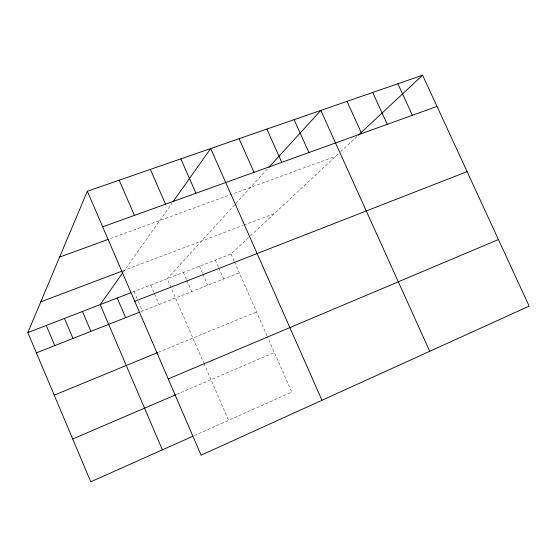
<?xml version="1.0" encoding="UTF-8"?>
<svg xmlns="http://www.w3.org/2000/svg" width="557" height="557" viewBox="0 0 557 557"><rect width="100%" height="100%" fill="white"/><g stroke="black" fill="none" stroke-linecap="round" stroke-linejoin="round"><path stroke-width="0.42" stroke-dasharray="2.79 2.09" d="M123.09 272.276L172.106 203.04M234.671 204.767L167.121 278.737L203.583 362.704M235.771 203.563L267.743 168.548M132.448 292.14L231.03 254.02L249.954 236.363M250.566 235.785L340.035 152.27M340.647 151.699L357.128 136.319M194.289 435.602L291.784 392.086L267.346 336.546M176.541 394.433L274.357 352.484M158.376 352.296L256.512 311.927M140.858 311.655L239.301 272.805M122.993 270.772L243.137 225.362M243.924 225.063L274.392 213.554M110.516 238.521L335.76 156.266M231.03 254.02L234.135 261.066M234.476 261.846L266.998 335.753M215.329 260.091L218.435 267.179M218.783 267.966L223.615 278.994M199.441 266.239L202.56 273.369M202.908 274.162L207.754 285.254M183.378 272.45L186.504 279.628M186.846 280.422L191.712 291.583M203.918 363.477L228.586 420.291M150.682 285.093L159.065 304.463M134.049 291.52L137.078 298.538M138.421 301.664L142.46 311.022"/><path stroke-width="0.84" d="M192.701 436.312L90.763 481.805L27.85 332.585L87.331 191.218L422.61 75.195L529.15 306.134L201.084 455.201L87.331 191.218M122.596 272.972L100.197 304.609L162.372 449.84M173.074 201.669L210.692 148.531L321.974 400.267M268.913 167.267L320.832 110.418L429.732 351.307M358.346 135.177L422.61 75.195M72.702 438.972L175.747 394.774M168.228 378.941L498.424 239.538M54.224 395.136L157.575 352.623M36.4 352.873L139.257 312.282M134.766 301.302L467.1 171.633M27.85 332.585L130.846 292.759M40.786 301.845L122.206 271.071M59.606 257.111L108.079 239.413M102.676 226.831L437.008 106.415M397.893 83.745L412.375 115.285M372.703 92.462L387.261 124.329M347.025 101.353L361.653 133.555M294.124 119.658L308.912 152.548M266.873 129.085L281.738 162.338M239.064 138.707L254.013 172.322M180.844 158.856L195.946 193.237M150.348 169.412L165.533 204.189M119.184 180.196L134.446 215.385M117.221 298.03L125.652 317.65M82.443 311.474L90.923 331.359M64.466 318.43L72.974 338.44M46.273 325.462L54.802 345.612"/></g></svg>
